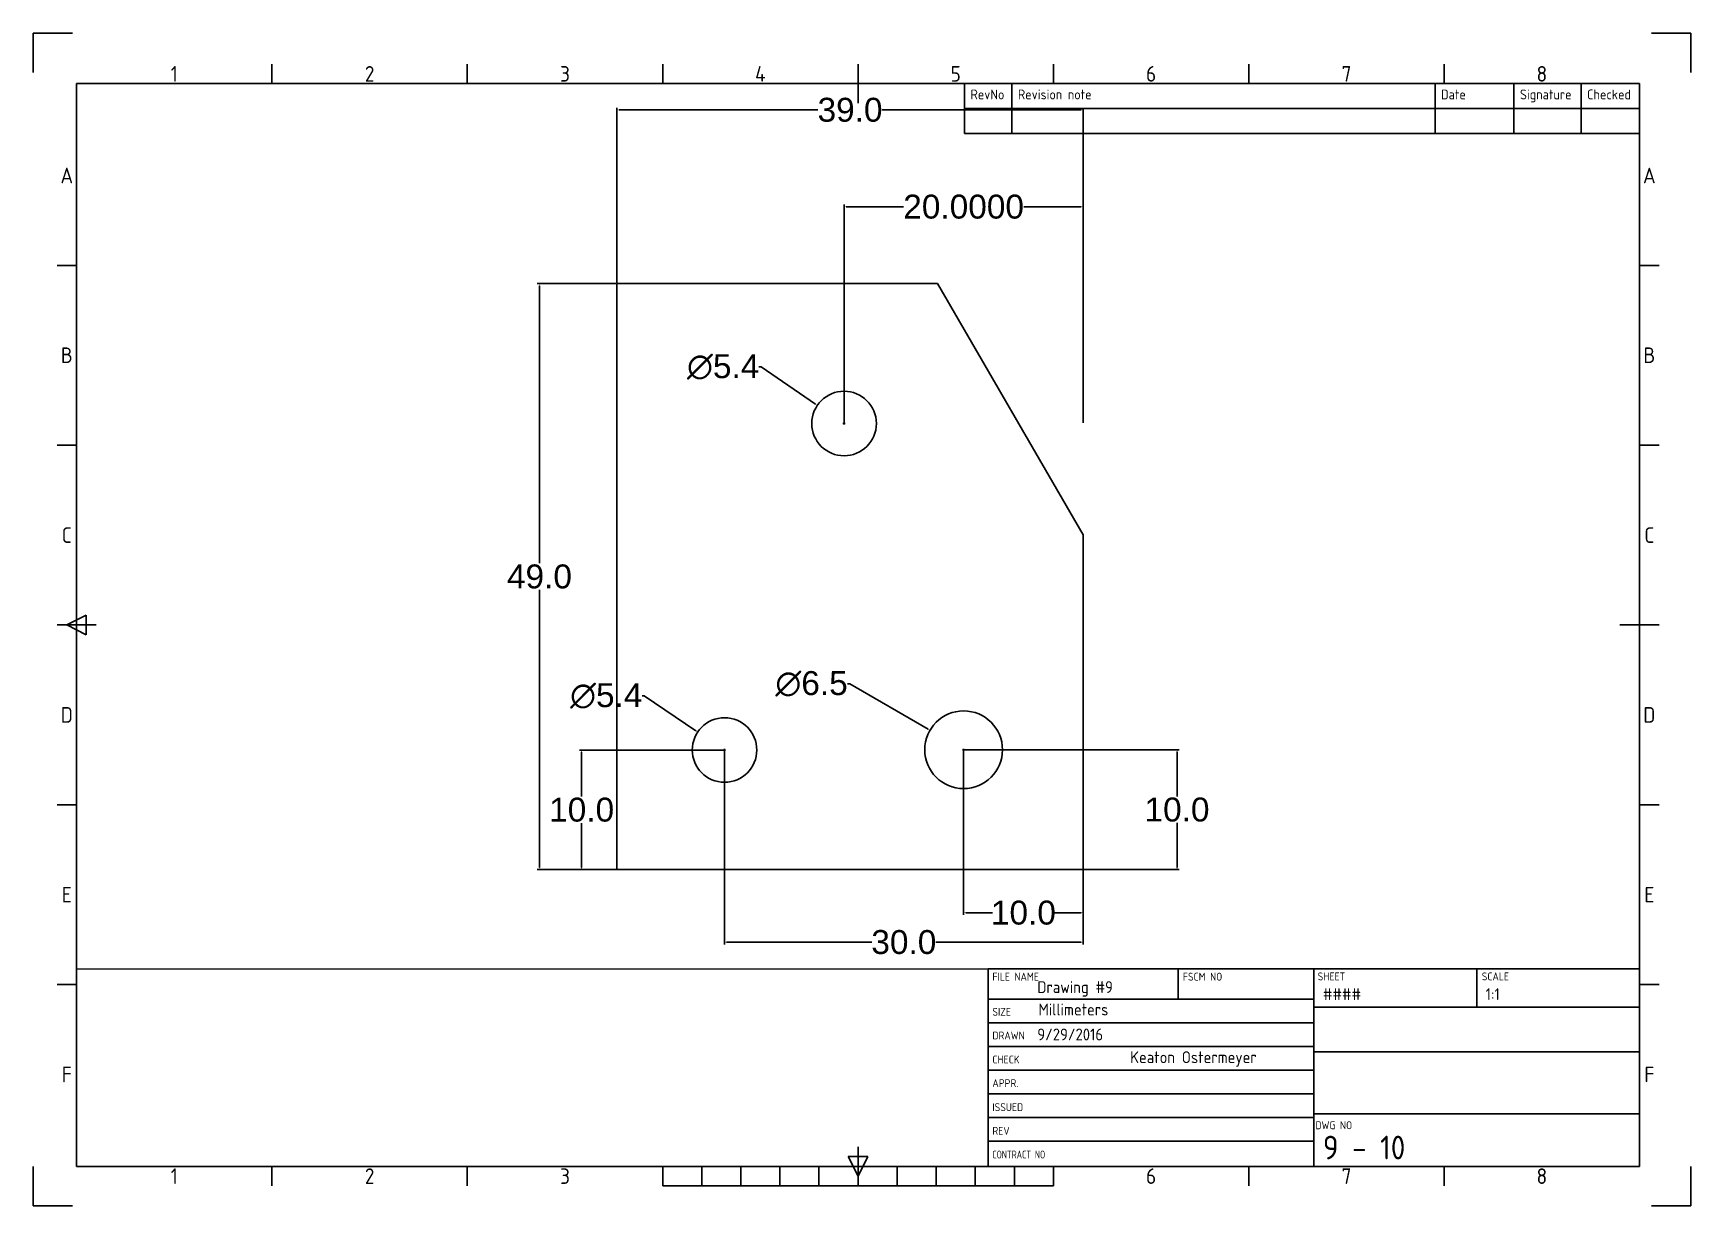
# Paper-space layout 'ISO A3 Title Block' of a CAD drawing. Header units: millimetres. Extents: x 0 to 420, y 0 to 297.
# The model-space entities are those that its viewports show. They can reach past a viewport. Long polylines and large blocks are cut down to what shows.
import ezdxf
from ezdxf.enums import TextEntityAlignment as Align

# ---------------------------------------------------------------- set-up
doc = ezdxf.new("R2010")
doc.units = ezdxf.units.MM
doc.header["$MEASUREMENT"] = 0
doc.layers.add('Title Block', color=7, linetype='Continuous')
doc.styles.add('ACISOTS', font='isocp.shx', dxfattribs={"height": 1})
doc.styles.add('ISO Proportional', font='isocp.shx')
doc.styles.get("Standard").update_dxf_attribs({"font": 'arial.ttf'})
doc.dimstyles.get("Standard").update_dxf_attribs({"dimtxt": 2, "dimasz": 0.18, "dimexe": 0.18, "dimexo": 0.0625, "dimgap": 0.09, "dimtad": 0, "dimtih": 1, "dimtoh": 1, "dimdec": 1, "dimzin": 0, "dimdsep": 46, "dimtxsty": 'Standard', "dimcen": 0.09, "dimadec": 0, "dimazin": 0, "dimtfac": 1, "dimtdec": 1, "dimtofl": 0, "dimtmove": 0, "dimatfit": 3, "dimfxl": 1, "dimtolj": 1, "dimtzin": 0, "dimarcsym": 0})

# ---------------------------------------------------------------- blocks, each defined once
blk = doc.blocks.new('*T20')
at = {"layer": 'Title Block', "color": 0, "lineweight": -2}
for p, q in [((0, 0), (12, 0)), ((0, 0), (0, -6.33)), ((12, 0), (119.19, 0)), ((12, 0), (12, -6.33)), ((119.19, 0), (139.19, 0)), ((119.19, 0), (119.19, -6.33)), ((139.19, 0), (156.21, 0)), ((139.19, 0), (139.19, -6.33)), ((156.21, 0), (171, 0)), ((156.21, 0), (156.21, -6.33)), ((171, 0), (171, -6.33)), ((0, -6.33), (12, -6.33)), ((0, -6.33), (0, -12.67)), ((12, -6.33), (119.19, -6.33)), ((12, -6.33), (12, -12.67)), ((119.19, -6.33), (139.19, -6.33)), ((119.19, -6.33), (119.19, -12.67)), ((139.19, -6.33), (156.21, -6.33)), ((139.19, -6.33), (139.19, -12.67)), ((156.21, -6.33), (171, -6.33)), ((156.21, -6.33), (156.21, -12.67)), ((171, -6.33), (171, -12.67)), ((0, -12.67), (12, -12.67)), ((12, -12.67), (119.19, -12.67)), ((119.19, -12.67), (139.19, -12.67)), ((139.19, -12.67), (156.21, -12.67)), ((156.21, -12.67), (171, -12.67))]:
    blk.add_line(p, q, dxfattribs=at)
at = {"layer": 'Title Block', "color": 0, "char_height": 2.5, "attachment_point": 1, "style": 'ISO Proportional'}
for s, insert, width in [('RevNo', (1.5, -1.5), 9), ('Revision note', (13.5, -1.5), 104.1871), ('Date', (120.69, -1.5), 17), ('Signature', (140.69, -1.5), 14.0204), ('Checked', (157.71, -1.5), 11.7925)]:
    blk.add_mtext(s, dxfattribs=dict(at, insert=insert, width=width))
blk = doc.blocks.new('Title Block')
at = {"layer": 'Title Block'}
for p, q in [((0, 297), (0, 287)), ((10, 297), (0, 297)), ((420, 297), (410, 297)), ((420, 287), (420, 297)), ((60.5, 284.23), (60.5, 289.18)), ((110, 284.23), (110, 289.18)), ((159.5, 284.23), (159.5, 289.18)), ((209, 279.28), (209, 289.18)), ((258.5, 284.23), (258.5, 289.18)), ((308, 284.23), (308, 289.18)), ((357.5, 284.23), (357.5, 289.18)), ((407, 284.23), (11, 284.23)), ((11, 284.23), (11, 10)), ((407, 10), (407, 284.23)), ((11, 238.19), (6.05, 238.19)), ((411.95, 238.19), (407, 238.19)), ((11, 192.66), (6.05, 192.66)), ((411.95, 192.66), (407, 192.66)), ((6.05, 147.12), (15.95, 147.12)), ((8.52, 147.12), (13.47, 149.59)), ((13.47, 144.64), (8.52, 147.12)), ((13.47, 149.59), (13.47, 144.64)), ((402.05, 147.12), (411.95, 147.12)), ((11, 101.58), (6.05, 101.58)), ((411.95, 101.58), (407, 101.58)), ((407, 60), (242, 60)), ((242, 10), (242, 60)), ((290.14, 60), (290.14, 52.38)), ((324.5, 10), (324.5, 60)), ((365.75, 50.35), (365.75, 60)), ((407, 10), (407, 60)), ((11, 56.03), (6.05, 56.03)), ((411.95, 56.03), (407, 56.03)), ((242, 52.38), (324.5, 52.38)), ((242, 46.38), (324.5, 46.38)), ((407, 50.35), (324.5, 50.35)), ((242, 40.38), (324.5, 40.38)), ((324.5, 39.01), (407, 39.01)), ((242, 34.38), (324.5, 34.38)), ((242, 28.38), (324.5, 28.38)), ((242, 22.38), (324.5, 22.38)), ((324.5, 23.29), (407, 23.29)), ((209, 10), (209, 14.95)), ((242, 16.38), (324.5, 16.38)), ((0, 0), (0, 10)), ((11, 10), (407, 10)), ((60.5, 5.05), (60.5, 10)), ((110, 5.05), (110, 10)), ((159.5, 5.05), (159.5, 10)), ((169.4, 5.05), (169.4, 10)), ((179.3, 5.05), (179.3, 10)), ((189.2, 5.05), (189.2, 10)), ((199.1, 5.05), (199.1, 10)), ((206.53, 12.47), (211.47, 12.47)), ((209, 7.52), (206.53, 12.47)), ((211.47, 12.47), (209, 7.52)), ((209, 10), (209, 5.05)), ((218.9, 5.05), (218.9, 10)), ((228.8, 5.05), (228.8, 10)), ((238.7, 5.05), (238.7, 10)), ((407, 10), (242, 10)), ((248.6, 5.05), (248.6, 10)), ((258.5, 5.05), (258.5, 10)), ((308, 5.05), (308, 10)), ((357.5, 5.05), (357.5, 10)), ((420, 0), (420, 10)), ((159.5, 5.05), (258.5, 5.05)), ((0, 0), (10, 0)), ((420, 0), (410, 0))]:
    blk.add_line(p, q, dxfattribs=at)
blk.add_blockref('*T20', (236, 284.23))
at = {"layer": 'Title Block', "style": 'ISO Proportional'}
for s, p in [('1', (35.75, 286.7)), ('2', (85.25, 286.7)), ('3', (134.75, 286.7)), ('4', (184.25, 286.7)), ('5', (233.75, 286.7)), ('6', (283.25, 286.7)), ('7', (332.75, 286.7)), ('8', (382.25, 286.7)), ('A', (8.52, 260.96)), ('A', (409.48, 260.96)), ('B', (8.52, 215.43)), ('B', (409.48, 215.43)), ('C', (8.52, 169.88)), ('C', (409.48, 169.88)), ('D', (8.52, 124.34)), ('D', (409.48, 124.34)), ('E', (8.52, 78.8)), ('E', (409.48, 78.8)), ('F', (8.52, 33.27)), ('F', (409.48, 33.27)), ('1', (35.75, 7.52)), ('2', (85.25, 7.52)), ('3', (134.75, 7.52)), ('6', (283.25, 7.52)), ('7', (332.75, 7.52)), ('8', (382.25, 7.52))]:
    blk.add_text(s, height=3.96, dxfattribs=at).set_placement(p, align=Align.MIDDLE)
at = {"layer": 'Title Block', "lineweight": 25, "style": 'ACISOTS'}
for s, p in [('FILE NAME', (243.03, 57.04)), ('FSCM NO', (291.3, 57.04)), ('SHEET', (325.45, 57.11)), ('SCALE', (367.03, 57.11)), ('SIZE', (243.03, 48.14)), ('DRAWN', (243.03, 42.14)), ('CHECK', (243.03, 36.05)), ('APPR.', (243.03, 30.08)), ('ISSUED', (243.03, 23.99)), ('REV', (243.03, 17.99))]:
    blk.add_text(s, height=2, dxfattribs=at).set_placement(p)
at = {"layer": 'Title Block', "lineweight": 25, "style": 'ACISOTS', "width": 0.683519}
blk.add_text('CONTRACT NO', height=2, dxfattribs=at).set_placement((243.03, 11.99))
at = {"layer": 'Title Block', "insert": (324.88, 21.41), "char_height": 2, "width": 8.8, "attachment_point": 1, "style": 'ACISOTS'}
blk.add_mtext('DWG NO', dxfattribs=at)
at = {"layer": 'Title Block', "lineweight": 35, "style": 'ACISOTS'}
for tag, p, height in [('FILE_NAME', (254.41, 53.9), 3), ('FSCM_NO', (293.68, 53.04), 3), ('SHEET', (326.77, 52.11), 3), ('SCALE', (368.02, 52.11), 3), ('SIZE', (254.7, 48.23), 3), ('DESIGN_ACTIVITY', (328.79, 43.14), 3.5), ('CHECK_DATE', (254.41, 41.9), 3), ('CHECK_DATE', (254.7, 36.14), 3), ('CHECKED_BY', (277.96, 36.14), 3), ('SHEETNAME', (326.77, 30.48), 6), ('APPROVAL_DATE', (254.7, 30.17), 3), ('APPROVED_BY', (277.96, 30.17), 3), ('ISSUE_DATE', (254.7, 24.08), 3), ('ISSUED_BY', (277.96, 24.08), 3), ('DRAWING_SUBTITLE', (328.79, 25.44), 3), ('REVISION', (254.7, 18.08), 3), ('SHEETNUMBER-NAME', (326.77, 11.76), 6), ('CONTRACT_NO', (254.7, 12.08), 3.5)]:
    blk.add_attdef(tag, p, '', height=height, dxfattribs=at)
blk = doc.blocks.new('*D7')
at = {"color": 0, "lineweight": -2, "transparency": 16777216}
for p, q in [((22.5, 15.12), (22.5, 29.76)), ((22.68, 29.58), (39.31, 29.58)), ((61.32, 29.58), (44.68, 29.58)), ((61.5, 15.12), (61.5, 29.76))]:
    blk.add_line(p, q, dxfattribs=at)
at = {"color": 0, "transparency": 16777216}
for points in [[(22.68, 29.61), (22.68, 29.55), (22.5, 29.58)], [(61.32, 29.61), (61.32, 29.55), (61.5, 29.58)]]:
    blk.add_solid(points, dxfattribs=at)
at = {"layer": 'Defpoints', "color": 0, "transparency": 16777216}
for p in [(61.5, 29.58), (22.5, 15.06), (61.5, 15.06)]:
    blk.add_point(p, dxfattribs=at)
at = {"color": 0, "transparency": 16777216, "insert": (42, 29.58), "char_height": 2, "attachment_point": 5}
blk.add_mtext('\\A1;39.0', dxfattribs=at)
blk = doc.blocks.new('*D8')
at = {"color": 0, "lineweight": -2, "transparency": 16777216}
for p, q in [((41.5, 3.42), (41.5, 21.66)), ((41.68, 21.48), (46.46, 21.48)), ((61.32, 21.48), (56.53, 21.48)), ((61.5, 3.42), (61.5, 21.66))]:
    blk.add_line(p, q, dxfattribs=at)
at = {"color": 0, "transparency": 16777216}
for points in [[(41.68, 21.51), (41.68, 21.45), (41.5, 21.48)], [(61.32, 21.51), (61.32, 21.45), (61.5, 21.48)]]:
    blk.add_solid(points, dxfattribs=at)
at = {"layer": 'Defpoints', "color": 0, "transparency": 16777216}
for p in [(61.5, 21.48), (41.5, 3.36), (61.5, 3.36)]:
    blk.add_point(p, dxfattribs=at)
at = {"color": 0, "transparency": 16777216, "insert": (51.5, 21.48), "char_height": 2, "attachment_point": 5}
blk.add_mtext('\\A1;20.0000', dxfattribs=at)
blk = doc.blocks.new('*D9')
at = {"color": 0, "lineweight": -2, "transparency": 16777216}
for p, q in [((34.38, 8.09), (34.56, 8.09)), ((34.56, 8.09), (39.12, 4.98)), ((41.41, 3.36), (41.59, 3.36)), ((41.5, 3.27), (41.5, 3.45))]:
    blk.add_line(p, q, dxfattribs=at)
at = {"color": 0, "transparency": 16777216}
blk.add_solid([(39.13, 5.01), (39.1, 4.96), (39.26, 4.88)], dxfattribs=at)
at = {"layer": 'Defpoints', "color": 0, "transparency": 16777216}
for p in [(39.26, 4.88), (43.73, 1.84)]:
    blk.add_point(p, dxfattribs=at)
at = {"color": 0, "transparency": 16777216, "insert": (31.39, 8.09), "char_height": 2, "width": 3.119, "attachment_point": 5}
blk.add_mtext('\\A1;∅5.4', dxfattribs=at)
blk = doc.blocks.new('*D10')
at = {"color": 0, "lineweight": -2, "transparency": 16777216}
for p, q in [((24.61, -19.42), (24.79, -19.42)), ((24.79, -19.42), (29.11, -22.33)), ((31.41, -23.94), (31.59, -23.94)), ((31.5, -24.03), (31.5, -23.85))]:
    blk.add_line(p, q, dxfattribs=at)
at = {"color": 0, "transparency": 16777216}
blk.add_solid([(29.12, -22.3), (29.09, -22.35), (29.26, -22.43)], dxfattribs=at)
at = {"layer": 'Defpoints', "color": 0, "transparency": 16777216}
for p in [(29.26, -22.43), (33.74, -25.45)]:
    blk.add_point(p, dxfattribs=at)
at = {"color": 0, "transparency": 16777216, "insert": (21.61, -19.42), "char_height": 2, "attachment_point": 5}
blk.add_mtext('\\A1;∅5.4', dxfattribs=at)
blk = doc.blocks.new('*D11')
at = {"color": 0, "lineweight": -2, "transparency": 16777216}
for p, q in [((41.79, -18.41), (41.97, -18.41)), ((41.97, -18.41), (48.53, -22.2)), ((51.41, -23.92), (51.59, -23.92)), ((51.5, -24.01), (51.5, -23.83))]:
    blk.add_line(p, q, dxfattribs=at)
at = {"color": 0, "transparency": 16777216}
blk.add_solid([(48.54, -22.18), (48.51, -22.23), (48.68, -22.29)], dxfattribs=at)
at = {"layer": 'Defpoints', "color": 0, "transparency": 16777216}
for p in [(48.68, -22.29), (54.31, -25.55)]:
    blk.add_point(p, dxfattribs=at)
at = {"color": 0, "transparency": 16777216, "insert": (38.78, -18.41), "char_height": 2, "attachment_point": 5}
blk.add_mtext('\\A1;∅6.5', dxfattribs=at)
blk = doc.blocks.new('*D12')
at = {"color": 0, "lineweight": -2, "transparency": 16777216}
for p, q in [((22.43, 15.06), (15.84, 15.06)), ((16.02, 14.88), (16.02, -8.33)), ((16.02, -33.76), (16.02, -10.55)), ((22.43, -33.94), (15.84, -33.94))]:
    blk.add_line(p, q, dxfattribs=at)
at = {"color": 0, "transparency": 16777216}
for points in [[(15.99, 14.88), (16.05, 14.88), (16.02, 15.06)], [(15.99, -33.76), (16.05, -33.76), (16.02, -33.94)]]:
    blk.add_solid(points, dxfattribs=at)
at = {"layer": 'Defpoints', "color": 0, "transparency": 16777216}
for p in [(22.5, 15.06), (16.02, -33.94), (22.5, -33.94)]:
    blk.add_point(p, dxfattribs=at)
at = {"color": 0, "transparency": 16777216, "insert": (16.02, -9.44), "char_height": 2, "attachment_point": 5}
blk.add_mtext('\\A1;49.0', dxfattribs=at)
blk = doc.blocks.new('*D13')
at = {"color": 0, "lineweight": -2, "transparency": 16777216}
for p, q in [((51.47, -23.92), (69.53, -23.92)), ((69.35, -24.1), (69.35, -27.82)), ((69.35, -33.76), (69.35, -30.04)), ((51.47, -33.94), (69.53, -33.94))]:
    blk.add_line(p, q, dxfattribs=at)
at = {"color": 0, "transparency": 16777216}
for points in [[(69.32, -24.1), (69.38, -24.1), (69.35, -23.92)], [(69.32, -33.76), (69.38, -33.76), (69.35, -33.94)]]:
    blk.add_solid(points, dxfattribs=at)
at = {"layer": 'Defpoints', "color": 0, "transparency": 16777216}
for p in [(51.41, -23.92), (51.41, -33.94), (69.35, -33.94)]:
    blk.add_point(p, dxfattribs=at)
at = {"color": 0, "transparency": 16777216, "insert": (69.35, -28.93), "char_height": 2, "attachment_point": 5}
blk.add_mtext('\\A1;10.0', dxfattribs=at)
blk = doc.blocks.new('*D14')
at = {"color": 0, "lineweight": -2, "transparency": 16777216}
for p, q in [((31.43, -23.94), (19.37, -23.94)), ((19.55, -24.12), (19.55, -27.83)), ((19.55, -33.76), (19.55, -30.05)), ((31.43, -33.94), (19.37, -33.94))]:
    blk.add_line(p, q, dxfattribs=at)
at = {"color": 0, "transparency": 16777216}
for points in [[(19.52, -24.12), (19.58, -24.12), (19.55, -23.94)], [(19.52, -33.76), (19.58, -33.76), (19.55, -33.94)]]:
    blk.add_solid(points, dxfattribs=at)
at = {"layer": 'Defpoints', "color": 0, "transparency": 16777216}
for p in [(31.5, -23.94), (19.55, -33.94), (31.5, -33.94)]:
    blk.add_point(p, dxfattribs=at)
at = {"color": 0, "transparency": 16777216, "insert": (19.55, -28.94), "char_height": 2, "attachment_point": 5}
blk.add_mtext('\\A1;10.0', dxfattribs=at)
blk = doc.blocks.new('*D15')
at = {"color": 0, "lineweight": -2, "transparency": 16777216}
for p, q in [((51.5, -23.98), (51.5, -37.73)), ((61.5, -23.98), (61.5, -37.73)), ((51.68, -37.55), (53.91, -37.55)), ((61.32, -37.55), (59.09, -37.55))]:
    blk.add_line(p, q, dxfattribs=at)
at = {"color": 0, "transparency": 16777216}
for points in [[(51.68, -37.52), (51.68, -37.58), (51.5, -37.55)], [(61.32, -37.52), (61.32, -37.58), (61.5, -37.55)]]:
    blk.add_solid(points, dxfattribs=at)
at = {"layer": 'Defpoints', "color": 0, "transparency": 16777216}
for p in [(51.5, -23.92), (61.5, -23.92), (61.5, -37.55)]:
    blk.add_point(p, dxfattribs=at)
at = {"color": 0, "transparency": 16777216, "insert": (56.5, -37.55), "char_height": 2, "attachment_point": 5}
blk.add_mtext('\\A1;10.0', dxfattribs=at)
blk = doc.blocks.new('*D16')
at = {"color": 0, "lineweight": -2, "transparency": 16777216}
for p, q in [((31.5, -24), (31.5, -40.19)), ((61.5, -24), (61.5, -40.19)), ((31.68, -40.01), (43.81, -40.01)), ((61.32, -40.01), (49.18, -40.01))]:
    blk.add_line(p, q, dxfattribs=at)
at = {"color": 0, "transparency": 16777216}
for points in [[(31.68, -39.98), (31.68, -40.04), (31.5, -40.01)], [(61.32, -39.98), (61.32, -40.04), (61.5, -40.01)]]:
    blk.add_solid(points, dxfattribs=at)
at = {"layer": 'Defpoints', "color": 0, "transparency": 16777216}
for p in [(31.5, -23.94), (61.5, -23.94), (61.5, -40.01)]:
    blk.add_point(p, dxfattribs=at)
at = {"color": 0, "transparency": 16777216, "insert": (46.5, -40.01), "char_height": 2, "attachment_point": 5}
blk.add_mtext('\\A1;30.0', dxfattribs=at)

msp = doc.modelspace()

# ---------------------------------------------------------------- linework, layer by layer
for p, q in [((22.5, 15.06), (22.5, -33.94)), ((22.5, 15.06), (49.31, 15.06)), ((61.5, -5.94), (49.31, 15.06)), ((61.5, -33.94), (61.5, -5.94)), ((61.5, -33.94), (61.5, -5.94)), ((22.5, -33.94), (61.5, -33.94))]:
    msp.add_line(p, q)
for centre, radius in [((41.5, 3.36), 2.7), ((51.5, -23.92), 3.25), ((31.5, -23.94), 2.7)]:
    msp.add_circle(centre, radius)

# ---------------------------------------------------------------- dimensions: what is measured, and where the dimension line sits
for base, p1, p2, picture, middle in [((61.5, 29.58), (22.5, 15.06), (61.5, 15.06), '*D7', (42, 29.58)), ((61.5, -40.01), (31.5, -23.94), (61.5, -23.94), '*D16', (46.5, -40.01)), ((61.5, -37.55), (51.5, -23.92), (61.5, -23.92), '*D15', (56.5, -37.55))]:
    dim = msp.add_linear_dim(base=base, p1=p1, p2=p2, dimstyle='Standard')
    dim.commit()
    dim.dimension.update_dxf_attribs({"geometry": picture, "text_midpoint": middle})
dim = msp.add_linear_dim(base=(61.5, 21.48), p1=(41.5, 3.36), p2=(61.5, 3.36), text='20.0000', dimstyle='Standard')
dim.commit()
dim.dimension.update_dxf_attribs({"geometry": '*D8', "text_midpoint": (51.5, 21.48)})
for base, p1, p2, picture, middle in [((16.02, -33.94), (22.5, 15.06), (22.5, -33.94), '*D12', (16.02, -9.44)), ((19.55, -33.94), (31.5, -23.94), (31.5, -33.94), '*D14', (19.55, -28.94)), ((69.35, -33.94), (51.41, -23.92), (51.41, -33.94), '*D13', (69.35, -28.93))]:
    dim = msp.add_linear_dim(base=base, p1=p1, p2=p2, angle=90, dimstyle='Standard')
    dim.commit()
    dim.dimension.update_dxf_attribs({"geometry": picture, "text_midpoint": middle})
for p1, p2, picture, middle in [((43.73, 1.84), (39.26, 4.88), '*D9', (31.39, 8.09)), ((54.31, -25.55), (48.68, -22.29), '*D11', (38.78, -18.41)), ((33.74, -25.45), (29.26, -22.43), '*D10', (21.61, -19.42))]:
    dim = msp.add_diameter_dim_2p(p1=p1, p2=p2, dimstyle='Standard')
    dim.commit()
    dim.dimension.update_dxf_attribs({"geometry": picture, "text_midpoint": middle, "dimtype": 163})

psp = doc.layouts.new('ISO A3 Title Block')

# ---------------------------------------------------------------- block references
ref = psp.add_blockref('Title Block', (0, 0))
ref.add_attrib('SHEETNUMBER-NAME', '9 - 10', (326.77, 11.76), dxfattribs={"layer": 'Title Block', "lineweight": 35, "height": 6, "style": 'ACISOTS'})
ref.add_attrib('SCALE', '1:1', (368.02, 52.11), dxfattribs={"layer": 'Title Block', "lineweight": 35, "height": 3, "style": 'ACISOTS'})
ref.add_attrib('SHEET', '####', (326.77, 52.11), dxfattribs={"layer": 'Title Block', "lineweight": 35, "height": 3, "style": 'ACISOTS'})
ref.add_attrib('FILE_NAME', 'Drawing #9', (254.41, 53.9), dxfattribs={"layer": 'Title Block', "lineweight": 35, "height": 3, "style": 'ACISOTS'})
ref.add_attrib('CHECK_DATE', '9/29/2016', (254.41, 41.9), dxfattribs={"layer": 'Title Block', "lineweight": 35, "height": 3, "style": 'ACISOTS'})
ref.add_attrib('CHECKED_BY', 'Keaton Ostermeyer', (277.96, 36.14), dxfattribs={"layer": 'Title Block', "lineweight": 35, "height": 3, "style": 'ACISOTS'})
ref.add_attrib('SIZE', 'Millimeters', (254.7, 48.23), dxfattribs={"layer": 'Title Block', "lineweight": 35, "height": 3, "style": 'ACISOTS'})

# ---------------------------------------------------------------- viewports
at = {"layer": '0'}
psp.add_viewport(center=(209, 172.12), size=(396, 224.23), view_center_point=(42.67, -5.23), view_height=74.0275, dxfattribs=at)

doc.saveas('drawing.dxf')
